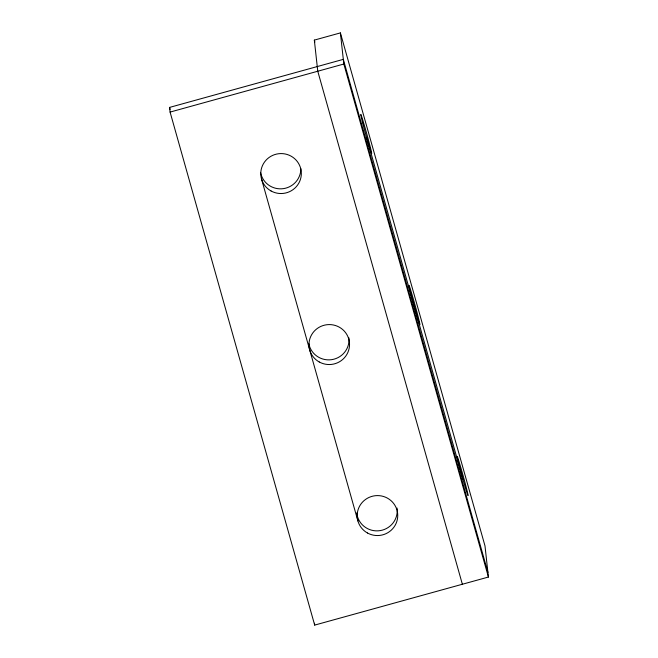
<?xml version="1.0" encoding="UTF-8"?>
<svg xmlns="http://www.w3.org/2000/svg" width="658" height="658" viewBox="0 0 658 658"><rect width="100%" height="100%" fill="white"/><g stroke="black" fill="none" stroke-linecap="round" stroke-linejoin="round"><path stroke-width="0.99" d="M462.368 584.255L317.765 71.237L314.335 40.105L340.392 32.9L484.995 545.918L488.425 577.041L314.689 625.1L170.085 112.082L169.575 107.41L343.311 59.36L487.915 572.378M170.085 112.082L343.83 64.023L340.392 32.9M366.596 137.464L462.993 479.476M343.83 64.023L488.425 577.041M314.335 40.105L314.886 42.087M261.514 178.96L357.911 520.971M169.575 107.41L170.126 109.392M314.483 623.233L314.689 625.1M397.226 510.657A20.291 19.979 -6.3 0 1 378.005 530.85A20.291 19.979 -6.3 0 1 356.751 512.878M397.029 508.05A20.291 19.979 -6.3 0 1 397.202 509.794M348.937 337.916A20.291 19.979 -6.3 0 1 331.566 359.671A20.291 19.979 -6.3 0 1 308.799 343.608M300.829 168.645A20.291 19.979 -6.3 0 1 260.601 172.602M367.468 532.996A20.291 19.979 -6.3 0 0 397.745 515.329A20.291 19.979 -6.3 0 0 367.164 498.386A20.291 19.979 -6.3 0 0 367.468 532.996M319.27 361.99A20.291 19.979 -6.3 0 0 349.538 344.323A20.291 19.979 -6.3 0 0 318.957 327.38A20.291 19.979 -6.3 0 0 319.27 361.99M271.071 190.984A20.291 19.979 -6.3 0 0 301.339 173.317A20.291 19.979 -6.3 0 0 270.759 156.374A20.291 19.979 -6.3 0 0 271.071 190.984M459.045 464.852A20.291 0.568 74.5 0 0 467.945 495.466A20.291 0.568 74.5 0 0 460.83 467.616A20.291 0.568 74.5 0 0 459.045 464.852M410.847 293.846A20.291 0.568 74.5 0 0 419.746 324.46A20.291 0.568 74.5 0 0 412.632 296.61A20.291 0.568 74.5 0 0 410.847 293.846M362.648 122.84A20.291 0.568 74.5 0 0 371.548 153.454A20.291 0.568 74.5 0 0 364.433 125.604A20.291 0.568 74.5 0 0 362.648 122.84"/></g></svg>
